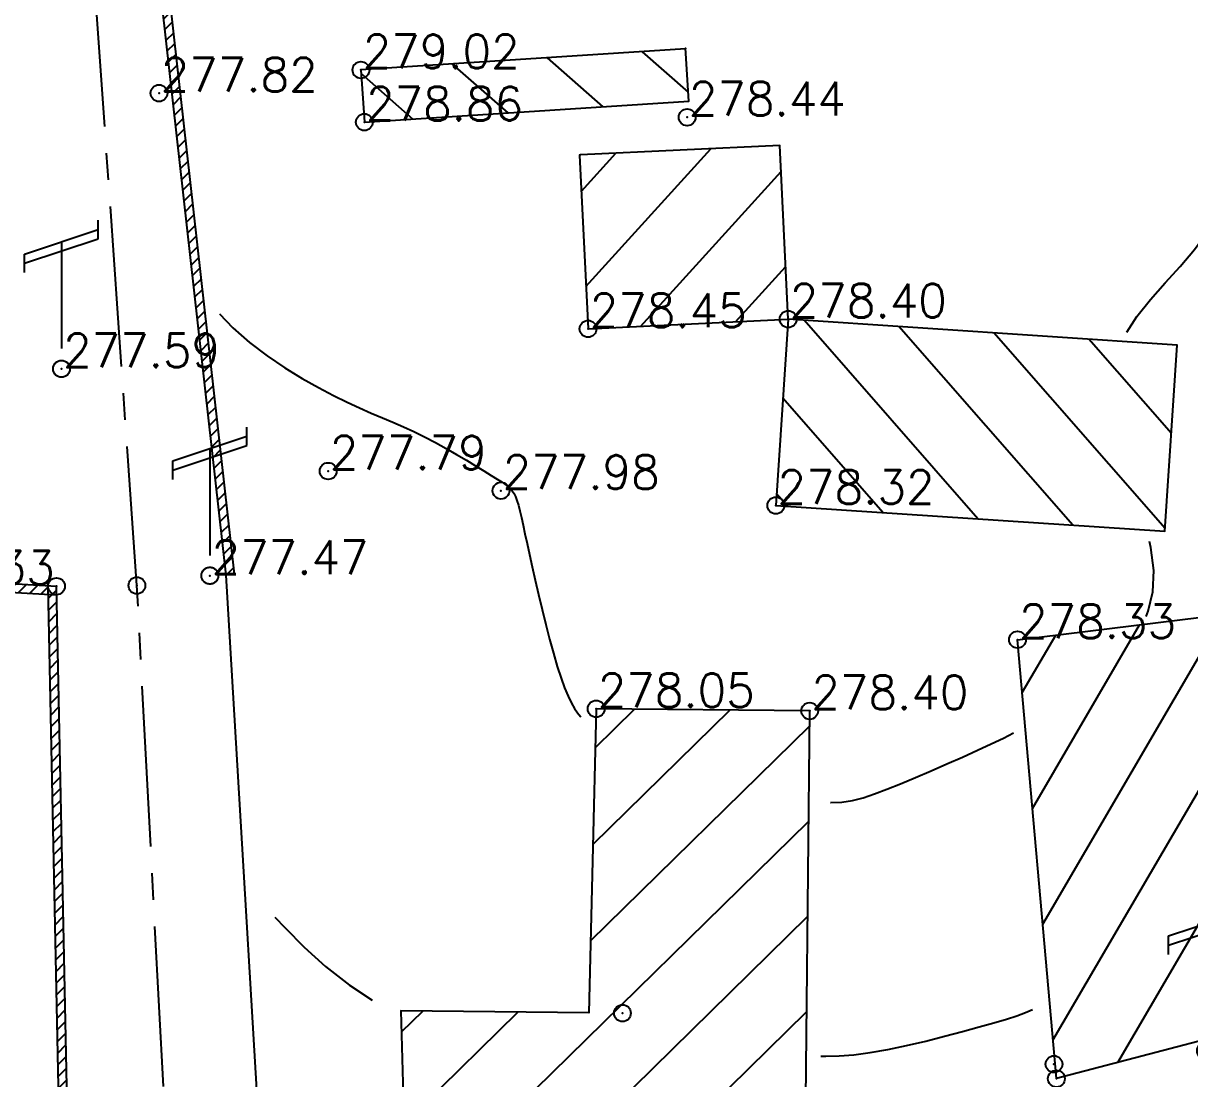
# Model space of a CAD drawing. Header units: millimetres. Extents: x 524954 to 526204, y 9523489 to 9524010.
# Drawn here: x 525640.9 to 525675.57, y 9523661.57 to 9523692.93 of the extents above; entities that cross this region are included whole.
import ezdxf
from ezdxf.enums import TextEntityAlignment as Align

# ---------------------------------------------------------------- set-up
doc = ezdxf.new("R2010")
doc.units = ezdxf.units.MM
doc.header["$PDMODE"] = 32
doc.header["$PDSIZE"] = 0.5
doc.linetypes.add('AXES2', pattern=[28.575, 19.05, -3.175, 3.175, -3.175])
doc.linetypes.add('CACHE2', pattern=[4.7625, 3.175, -1.5875])
for name, color, linetype in [('Axe_Piste', 3, 'AXES2'), ('Bati', 6, 'Continuous'), ('Bati_H', 1, 'Continuous'), ('Cloture', 7, 'Continuous'), ('CN_01_00', 3, 'Continuous'), ('CN_02_00', 4, 'Continuous'), ('Murs', 1, 'Continuous'), ('Réseau_Electrique', 1, 'CACHE2'), ('TopoAlt', 3, 'Continuous'), ('TOPOJIS', 7, 'Continuous')]:
    doc.layers.add(name, color=color, linetype=linetype)
doc.styles.add('Simplex 1.0', font='Simplex.shx', dxfattribs={"width": 0.99, "height": 1})
doc.linetypes.add('LIMITE1', pattern='A,6.35,-2.54,[133,ltypeshp.shx,S=2.54,R=0,X=-2.54,Y=0],-2.54,25.4', length=36.83)
pattern_1 = [(45, (0, 0), (-0.1767766952966, 0.1767766952966), [])]

# ---------------------------------------------------------------- blocks, each defined once
blk = doc.blocks.new('TCPOINT M')
at = {"color": 0}
blk.add_point((0, 0), dxfattribs=at)
at = {"layer": 'TopoAlt', "style": 'Simplex 1.0', "width": 0.99}
blk.add_attdef('ALT', (0.15, 0.15), '', height=1, dxfattribs=at)
blk = doc.blocks.new('e004')
at = {"color": 0}
blk.add_line((0, 3.777478), (0, 0.25), dxfattribs=at)
for points in [[(-1.096503, 3.137365), (-1.096503, 3.412949), (1.096503, 4.142007), (1.096503, 4.417591)], [(-1.096503, 2.861781), (-1.096503, 3.137365), (1.096503, 3.866423), (1.096503, 4.142007)]]:
    blk.add_lwpolyline(points, dxfattribs=at)
blk.add_circle((0, 0), 0.25, dxfattribs=at)

msp = doc.modelspace()

# ---------------------------------------------------------------- hatches: boundary and pattern name
at = {"layer": 'Bati_H'}
h = msp.add_hatch(dxfattribs=at)
h.set_pattern_fill('_U', color=256, scale=2, angle=-41.2826, style=0, pattern_type=0)
h.set_pattern_definition([(318.717410782, (0, 0), (1.3195466935, 1.50292931426), [])])
h.paths.add_polyline_path([(525650.937, 9523691.544), (525651.038, 9523689.991), (525660.686, 9523690.618), (525660.584, 9523692.187), (525660.585, 9523692.171)])
h = msp.add_hatch(dxfattribs=at)
h.set_pattern_fill('_U', color=256, scale=2, angle=47.7598, style=0, pattern_type=0)
h.set_pattern_definition([(47.759754572, (0, 0), (-1.4806651736, 1.344481552), [])])
h.paths.add_polyline_path([(525657.688, 9523683.851), (525663.637, 9523684.138), (525663.388, 9523689.303), (525657.467, 9523689.018), (525657.439, 9523689.016)])
h = msp.add_hatch(dxfattribs=at)
h.set_pattern_fill('_U', color=256, scale=2, angle=-48.7926, style=0, pattern_type=0)
h.set_pattern_definition([(311.207428839, (0, 0), (1.50465899683, 1.31757402193), [])])
h.paths.add_polyline_path([(525663.637, 9523684.138), (525663.271, 9523678.603), (525674.838, 9523677.836), (525675.205, 9523683.371)])
h = msp.add_hatch(dxfattribs=at)
h.set_pattern_fill('_U', color=256, scale=2, angle=-120.2794, style=0, pattern_type=0)
h.set_pattern_definition([(239.720576203, (0, 0), (1.7271533643, -1.00843505306), [])])
h.paths.add_polyline_path([(525679.41, 9523663.622), (525671.612, 9523661.574), (525670.454, 9523674.616), (525677.288, 9523675.455), (525677.018, 9523669.704), (525679.198, 9523669.602)])
h = msp.add_hatch(dxfattribs=at)
h.set_pattern_fill('_U', color=256, scale=2, angle=224.4218, style=0, pattern_type=0)
h.set_pattern_definition([(224.421774073, (0, 0), (1.39986962102, -1.428413471), [])])
h.paths.add_polyline_path([(525664.277, 9523672.499), (525657.928, 9523672.563), (525657.707, 9523663.532), (525652.127, 9523663.586), (525652.266, 9523658.597), (525664.398, 9523658.056), (525664.132, 9523658.059)])
at = {"layer": 'Murs'}
h = msp.add_hatch(dxfattribs=at)
h.set_pattern_fill('_U', color=256, scale=0.25, angle=45, style=0, pattern_type=0)
h.set_pattern_definition(pattern_1)
h.paths.add_polyline_path([(525646.933, 9523676.536), (525644.719, 9523696.214), (525644.544, 9523715.832), (525644.794, 9523715.834), (525644.969, 9523696.229), (525647.182, 9523676.564)])
h = msp.add_hatch(dxfattribs=at)
h.set_pattern_fill('_U', color=256, scale=0.25, angle=45, style=0, pattern_type=0)
h.set_pattern_definition(pattern_1)
h.paths.add_polyline_path([(525620.892, 9523697.143), (525622.069, 9523677.351), (525641.884, 9523676.204), (525641.87, 9523675.954), (525621.833, 9523677.114), (525620.643, 9523697.128)])
h = msp.add_hatch(dxfattribs=at)
h.set_pattern_fill('_U', color=256, scale=0.25, angle=45, style=0, pattern_type=0)
h.set_pattern_definition(pattern_1)
h.paths.add_polyline_path([(525642.364, 9523653.203), (525641.884, 9523676.204), (525641.634, 9523676.198), (525642.114, 9523653.197)])

# ---------------------------------------------------------------- linework, layer by layer
at = {"layer": 'Axe_Piste', "ltscale": 0.25, "flags": 128}
msp.add_lwpolyline([(525645.441, 9523654.208), (525644.277, 9523676.225), (525642.874, 9523696.239), (525641.465, 9523715.991)], dxfattribs=at)
at = {"layer": 'Bati', "flags": 128}
for points in [[(525650.937, 9523691.544), (525651.038, 9523689.991), (525660.686, 9523690.618), (525660.584, 9523692.187), (525660.585, 9523692.171)], [(525657.688, 9523683.851), (525663.637, 9523684.138), (525663.388, 9523689.303), (525657.467, 9523689.018), (525657.439, 9523689.016)], [(525663.637, 9523684.138), (525663.271, 9523678.603), (525674.838, 9523677.836), (525675.205, 9523683.371)], [(525679.41, 9523663.622), (525671.612, 9523661.574), (525670.454, 9523674.616), (525677.288, 9523675.455), (525677.018, 9523669.704), (525679.198, 9523669.602), (525679.198, 9523669.602)], [(525664.277, 9523672.499), (525657.928, 9523672.563), (525657.707, 9523663.532), (525652.127, 9523663.586), (525652.266, 9523658.597), (525664.398, 9523658.056), (525664.132, 9523658.059)]]:
    msp.add_lwpolyline(points, close=True, dxfattribs=at)
at = {"layer": 'Cloture', "flags": 128}
for points in [[(525646.933, 9523676.536), (525644.719, 9523696.214), (525644.544, 9523715.832)], [(525647.182, 9523676.564), (525644.969, 9523696.229), (525644.794, 9523715.834)], [(525620.643, 9523697.128), (525621.833, 9523677.114), (525641.87, 9523675.954)], [(525620.892, 9523697.143), (525622.069, 9523677.351), (525641.884, 9523676.204)], [(525642.114, 9523653.197), (525641.634, 9523676.198)], [(525642.114, 9523653.197), (525641.634, 9523676.198)], [(525642.364, 9523653.203), (525641.884, 9523676.204)], [(525664.277, 9523672.499), (525657.928, 9523672.563)]]:
    msp.add_lwpolyline(points, dxfattribs=at)
at = {"layer": 'Cloture', "linetype": 'LIMITE1', "ltscale": 0.1, "flags": 128}
msp.add_lwpolyline([(525648.251, 9523654.431), (525646.933, 9523676.536)], dxfattribs=at)
at = {"layer": 'CN_01_00', "elevation": 277, "flags": 128}
for points in [[(525648.381, 9523666.375), (525648.68, 9523666.054), (525649.247, 9523665.485), (525649.883, 9523664.91), (525650.592, 9523664.351), (525651.272, 9523663.902)], [(525664.607, 9523662.245), (525664.762, 9523662.24), (525665.157, 9523662.247), (525665.588, 9523662.281), (525666.073, 9523662.348), (525666.603, 9523662.444), (525667.159, 9523662.56), (525667.726, 9523662.692), (525668.286, 9523662.832), (525668.823, 9523662.974), (525669.318, 9523663.111), (525669.756, 9523663.237), (525670.124, 9523663.346), (525670.431, 9523663.444), (525670.689, 9523663.537), (525670.897, 9523663.624)]]:
    msp.add_lwpolyline(points, dxfattribs=at)
at = {"layer": 'CN_02_00', "elevation": 278, "flags": 128}
for points in [[(525673.703, 9523683.752), (525674.004, 9523684.217), (525674.41, 9523684.725), (525674.85, 9523685.218), (525675.296, 9523685.709), (525675.721, 9523686.208), (525676.096, 9523686.727), (525676.4, 9523687.275), (525676.634, 9523687.846), (525676.806, 9523688.434), (525676.924, 9523689.031), (525676.994, 9523689.63), (525677.025, 9523690.223), (525677.023, 9523690.803), (525676.996, 9523691.363), (525676.956, 9523691.898), (525676.93, 9523692.415), (525676.949, 9523692.925), (525677.044, 9523693.437)], [(525646.734, 9523684.301), (525647.131, 9523683.883), (525647.625, 9523683.448), (525648.144, 9523683.052), (525648.671, 9523682.697), (525649.187, 9523682.381), (525649.675, 9523682.107), (525650.12, 9523681.873), (525650.526, 9523681.673), (525650.898, 9523681.501), (525651.245, 9523681.35), (525651.573, 9523681.211), (525651.888, 9523681.077), (525652.198, 9523680.942), (525652.51, 9523680.798), (525652.828, 9523680.64), (525653.149, 9523680.471), (525653.467, 9523680.296), (525653.775, 9523680.119), (525654.07, 9523679.946), (525654.343, 9523679.781), (525654.591, 9523679.63), (525654.807, 9523679.497), (525654.986, 9523679.386), (525655.132, 9523679.292), (525655.25, 9523679.209), (525655.344, 9523679.131), (525655.418, 9523679.053), (525655.478, 9523678.968), (525655.528, 9523678.869), (525655.573, 9523678.752), (525655.617, 9523678.611), (525655.661, 9523678.443), (525655.708, 9523678.247), (525655.758, 9523678.021), (525655.813, 9523677.763), (525655.875, 9523677.472), (525655.945, 9523677.145), (525656.025, 9523676.782), (525656.115, 9523676.383), (525656.214, 9523675.956), (525656.32, 9523675.515), (525656.431, 9523675.069), (525656.545, 9523674.631), (525656.66, 9523674.212), (525656.775, 9523673.823), (525656.886, 9523673.477), (525656.993, 9523673.182), (525657.095, 9523672.936), (525657.193, 9523672.733), (525657.287, 9523672.569), (525657.376, 9523672.439), (525657.462, 9523672.338), (525657.475, 9523672.326)], [(525674.279, 9523675.301), (525674.343, 9523675.459), (525674.474, 9523676.038), (525674.505, 9523676.671), (525674.424, 9523677.357), (525674.383, 9523677.536)], [(525664.898, 9523669.775), (525664.903, 9523669.775), (525665.233, 9523669.788), (525665.55, 9523669.837), (525665.869, 9523669.919), (525666.204, 9523670.032), (525666.572, 9523670.173), (525666.982, 9523670.338), (525667.426, 9523670.522), (525667.889, 9523670.719), (525668.359, 9523670.923), (525668.823, 9523671.129), (525669.265, 9523671.33), (525669.674, 9523671.521), (525670.036, 9523671.695), (525670.333, 9523671.845)]]:
    msp.add_lwpolyline(points, dxfattribs=at)

# ---------------------------------------------------------------- block references
at = {"layer": 'Réseau_Electrique'}
for p in [(525642.033, 9523682.662), (525646.446, 9523676.518), (525676.043, 9523662.402)]:
    msp.add_blockref('e004', p, dxfattribs=at)
at = {"layer": 'TOPOJIS'}
ref = msp.add_blockref('TCPOINT M', (525650.937, 9523691.544, 279.02), dxfattribs=at)
ref.add_attrib('ALT', '279.02', (525650.987, 9523691.594, 279.02), dxfattribs={"layer": 'TopoAlt', "height": 1, "style": 'Simplex 1.0', "width": 0.99})
ref = msp.add_blockref('TCPOINT M', (525644.934, 9523690.855, 277.82), dxfattribs=at)
ref.add_attrib('ALT', '277.82', (525644.984, 9523690.905, 277.82), dxfattribs={"layer": 'TopoAlt', "height": 1, "style": 'Simplex 1.0', "width": 0.99})
ref = msp.add_blockref('TCPOINT M', (525651.038, 9523689.991, 278.86), dxfattribs=at)
ref.add_attrib('ALT', '278.86', (525651.088, 9523690.041, 278.86), dxfattribs={"layer": 'TopoAlt', "height": 1, "style": 'Simplex 1.0', "width": 0.99})
ref = msp.add_blockref('TCPOINT M', (525660.635, 9523690.138, 278.44), dxfattribs=at)
ref.add_attrib('ALT', '278.44', (525660.685, 9523690.188, 278.44), dxfattribs={"layer": 'TopoAlt', "height": 1, "style": 'Simplex 1.0', "width": 0.99})
ref = msp.add_blockref('TCPOINT M', (525663.637, 9523684.138, 278.4), dxfattribs=at)
ref.add_attrib('ALT', '278.40', (525663.687, 9523684.188, 278.4), dxfattribs={"layer": 'TopoAlt', "height": 1, "style": 'Simplex 1.0', "width": 0.99})
ref = msp.add_blockref('TCPOINT M', (525657.688, 9523683.851, 278.45), dxfattribs=at)
ref.add_attrib('ALT', '278.45', (525657.738, 9523683.901, 278.45), dxfattribs={"layer": 'TopoAlt', "height": 1, "style": 'Simplex 1.0', "width": 0.99})
ref = msp.add_blockref('TCPOINT M', (525642.033, 9523682.662, 277.59), dxfattribs=at)
ref.add_attrib('ALT', '277.59', (525642.083, 9523682.712, 277.59), dxfattribs={"layer": 'TopoAlt', "height": 1, "style": 'Simplex 1.0', "width": 0.99})
ref = msp.add_blockref('TCPOINT M', (525649.961, 9523679.626, 277.79), dxfattribs=at)
ref.add_attrib('ALT', '277.79', (525650.011, 9523679.676, 277.79), dxfattribs={"layer": 'TopoAlt', "height": 1, "style": 'Simplex 1.0', "width": 0.99})
ref = msp.add_blockref('TCPOINT M', (525655.1, 9523679.044, 277.98), dxfattribs=at)
ref.add_attrib('ALT', '277.98', (525655.15, 9523679.094, 277.98), dxfattribs={"layer": 'TopoAlt', "height": 1, "style": 'Simplex 1.0', "width": 0.99})
ref = msp.add_blockref('TCPOINT M', (525663.271, 9523678.603, 278.32), dxfattribs=at)
ref.add_attrib('ALT', '278.32', (525663.321, 9523678.653, 278.32), dxfattribs={"layer": 'TopoAlt', "height": 1, "style": 'Simplex 1.0', "width": 0.99})
ref = msp.add_blockref('TCPOINT M', (525646.446, 9523676.518, 277.47), dxfattribs=at)
ref.add_attrib('ALT', '277.47', (525646.496, 9523676.568, 277.47), dxfattribs={"layer": 'TopoAlt', "height": 1, "style": 'Simplex 1.0', "width": 0.99})
ref = msp.add_blockref('TCPOINT M', (525641.884, 9523676.204, 277.33), dxfattribs=at)
ref.add_attrib('ALT', '277.33', dxfattribs={"layer": 'TopoAlt', "height": 1, "style": 'Simplex 1.0', "width": 0.99}).set_placement((525641.834, 9523676.254, 277.33), align=Align.RIGHT)
for p in [(525644.277, 9523676.225, 277.35), (525658.71, 9523663.519), (525671.54, 9523662.003, 276.78), (525671.612, 9523661.574, 276.53)]:
    msp.add_blockref('TCPOINT M', p, dxfattribs=at)
ref = msp.add_blockref('TCPOINT M', (525670.454, 9523674.616, 278.33), dxfattribs=at)
ref.add_attrib('ALT', '278.33', (525670.504, 9523674.666, 278.33), dxfattribs={"layer": 'TopoAlt', "height": 1, "style": 'Simplex 1.0', "width": 0.99})
ref = msp.add_blockref('TCPOINT M', (525657.928, 9523672.563, 278.05), dxfattribs=at)
ref.add_attrib('ALT', '278.05', (525657.978, 9523672.613, 278.05), dxfattribs={"layer": 'TopoAlt', "height": 1, "style": 'Simplex 1.0', "width": 0.99})
ref = msp.add_blockref('TCPOINT M', (525664.277, 9523672.499, 278.4), dxfattribs=at)
ref.add_attrib('ALT', '278.40', (525664.327, 9523672.549, 278.4), dxfattribs={"layer": 'TopoAlt', "height": 1, "style": 'Simplex 1.0', "width": 0.99})

doc.saveas('drawing.dxf')
